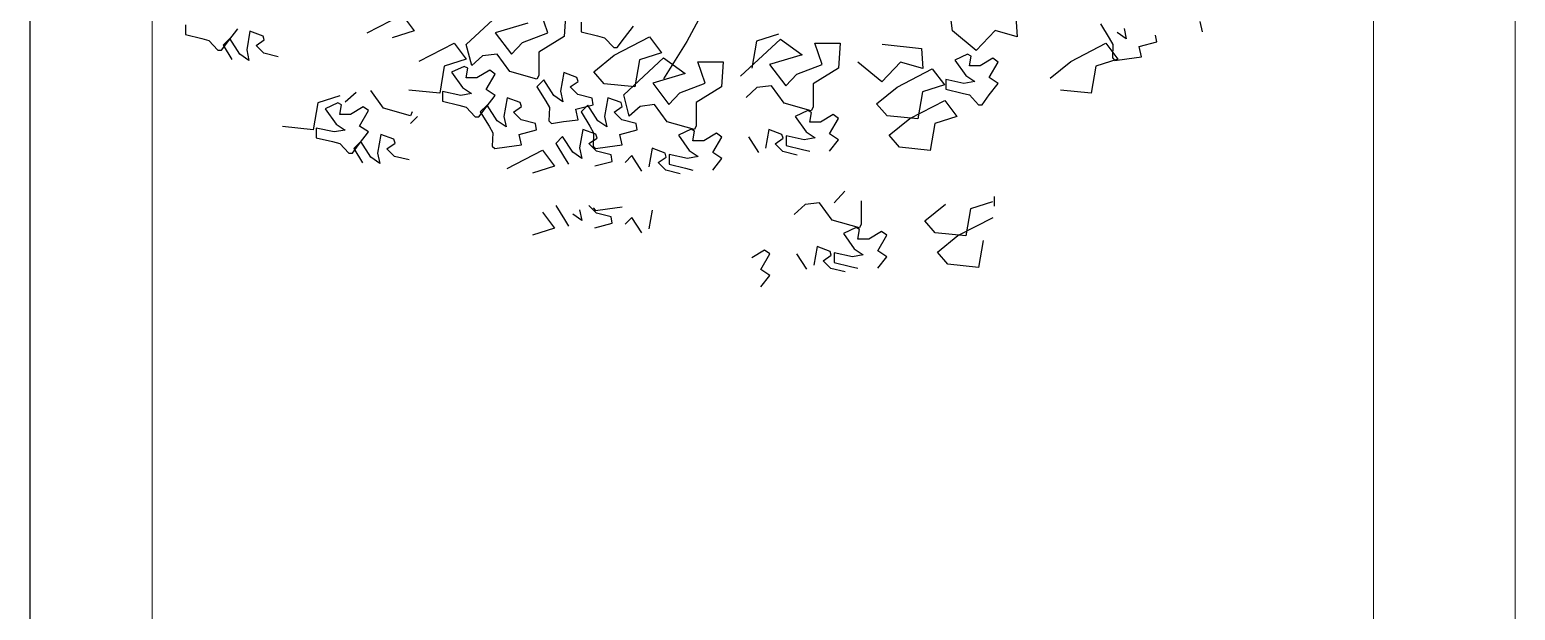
# Model space of a CAD drawing. Header units: metres. Extents: x -1655 to 449, y 40 to 361.
# Drawn here: x 209.241 to 210.473, y 58.769 to 59.25 of the extents above; entities that cross this region are included whole.
import ezdxf

# ---------------------------------------------------------------- set-up
doc = ezdxf.new("R2010")
doc.units = ezdxf.units.M
doc.header["$MEASUREMENT"] = 0
doc.layers.add('Layer5', color=31, linetype='Continuous', lineweight=9)
doc.layers.add('paisajismo', color=7, linetype='Continuous')

# ---------------------------------------------------------------- blocks, each defined once
blk = doc.blocks.new('A$C78ED2221')
at = {"layer": 'paisajismo', "color": 86}
for p, q in [((1.2935, 0.6796), (1.2209, 0.5448)), ((0.5116, 0.5637), (0.5895, 0.6039)), ((0.5895, 0.6039), (0.6163, 0.5685)), ((0.7318, 0.5384), (0.8202, 0.6202)), ((0.9126, 0.5642), (0.8965, 0.6116)), ((0.9527, 0.6116), (0.9487, 0.5556)), ((1.8104, 0.5684), (1.8059, 0.6034)), ((1.9515, 0.5991), (1.9542, 0.5548)), ((0.1085, 0.5816), (0.1085, 0.5601)), ((0.2048, 0.5471), (0.2249, 0.5729)), ((0.2518, 0.5676), (0.2445, 0.5263)), ((0.2809, 0.5569), (0.2518, 0.5676)), ((0.6163, 0.5685), (0.5675, 0.553)), ((0.7961, 0.5642), (0.8322, 0.5168)), ((0.9866, 0.5874), (0.9866, 0.5659)), ((0.9866, 0.5659), (1.0228, 0.5573)), ((1.083, 0.5529), (1.1031, 0.5787)), ((1.4242, 0.5609), (1.3754, 0.5454)), ((1.8632, 0.5249), (1.8104, 0.5684)), ((1.905, 0.569), (1.8632, 0.5249)), ((1.9542, 0.5548), (1.905, 0.569)), ((2.1387, 0.5838), (2.1582, 0.5521)), ((2.1963, 0.5505), (2.1762, 0.5645)), ((2.1913, 0.5738), (2.1963, 0.5505)), ((2.3593, 0.5891), (2.3643, 0.5658)), ((0.1085, 0.5601), (0.1446, 0.5515)), ((0.1446, 0.5515), (0.1607, 0.5471)), ((0.1607, 0.5471), (0.1808, 0.5256)), ((0.1888, 0.5256), (0.2048, 0.5471)), ((0.2072, 0.5514), (0.192, 0.5362)), ((0.192, 0.5362), (0.2115, 0.5046)), ((0.2294, 0.5169), (0.2072, 0.5514)), ((0.2654, 0.5358), (0.2835, 0.5481)), ((0.2825, 0.5188), (0.2654, 0.5358)), ((0.2835, 0.5481), (0.2809, 0.5569)), ((0.6271, 0.5007), (0.705, 0.5409)), ((0.705, 0.5409), (0.7318, 0.5055)), ((0.7439, 0.4911), (0.7318, 0.5384)), ((0.8322, 0.5168), (0.8564, 0.5427)), ((0.9487, 0.5556), (0.8925, 0.5212)), ((1.0228, 0.5573), (1.0388, 0.5529)), ((1.0388, 0.5529), (1.0589, 0.5314)), ((1.0589, 0.5314), (1.0669, 0.5314)), ((1.0602, 0.5146), (1.1381, 0.5548)), ((1.0669, 0.5314), (1.083, 0.5529)), ((1.2209, 0.5448), (1.1691, 0.4619)), ((1.3404, 0.468), (1.4288, 0.5498)), ((1.3754, 0.5454), (1.3651, 0.4855)), ((1.4288, 0.5498), (1.4769, 0.5154)), ((1.505, 0.5412), (1.5613, 0.5412)), ((1.5212, 0.4938), (1.505, 0.5412)), ((1.5613, 0.5412), (1.5573, 0.4852)), ((1.7419, 0.5293), (1.7446, 0.4849)), ((2.0729, 0.5005), (2.1508, 0.5407)), ((2.1508, 0.5407), (2.1776, 0.5053)), ((2.1582, 0.5521), (2.1665, 0.5377)), ((2.1665, 0.5377), (2.1655, 0.5083)), ((2.2251, 0.5339), (2.2637, 0.544)), ((2.2301, 0.5105), (2.2251, 0.5339)), ((2.2637, 0.544), (2.2613, 0.5586)), ((0.1808, 0.5256), (0.1888, 0.5256)), ((0.2496, 0.5029), (0.2294, 0.5169)), ((0.2445, 0.5263), (0.2496, 0.5029)), ((0.3145, 0.511), (0.2825, 0.5188)), ((0.7318, 0.5055), (0.683, 0.49)), ((0.7679, 0.5126), (0.7439, 0.4911)), ((0.8001, 0.5168), (0.7679, 0.5126)), ((0.8282, 0.4781), (0.8001, 0.5168)), ((0.8925, 0.5212), (0.8925, 0.4695)), ((1.0147, 0.4776), (1.0602, 0.5146)), ((1.0811, 0.4266), (1.1695, 0.5084)), ((1.1161, 0.504), (1.1059, 0.444)), ((1.165, 0.5194), (1.1161, 0.504)), ((1.4769, 0.5154), (1.4046, 0.4938)), ((1.6536, 0.455), (1.6008, 0.4985)), ((1.6954, 0.4991), (1.6536, 0.455)), ((1.7446, 0.4849), (1.6954, 0.4991)), ((1.8441, 0.5163), (1.816, 0.5034)), ((1.816, 0.5034), (1.84, 0.469)), ((1.8521, 0.512), (1.8441, 0.5163)), ((1.8481, 0.4906), (1.8521, 0.512)), ((1.9003, 0.5077), (1.8722, 0.4906)), ((1.8922, 0.4647), (1.9123, 0.4991)), ((1.9123, 0.4991), (1.9003, 0.5077)), ((2.0274, 0.4635), (2.0729, 0.5005)), ((2.1776, 0.5053), (2.1288, 0.4898)), ((2.1655, 0.5083), (2.1711, 0.5026)), ((2.1711, 0.5026), (2.1977, 0.5065)), ((2.1977, 0.5065), (2.2301, 0.5105)), ((0.683, 0.49), (0.6727, 0.4301)), ((0.7274, 0.4896), (0.6993, 0.4767)), ((0.6993, 0.4767), (0.7234, 0.4423)), ((0.7354, 0.4853), (0.7274, 0.4896)), ((0.7314, 0.4638), (0.7354, 0.4853)), ((0.7555, 0.4638), (0.7314, 0.4638)), ((0.7837, 0.481), (0.7555, 0.4638)), ((0.7755, 0.438), (0.7956, 0.4724)), ((0.7956, 0.4724), (0.7837, 0.481)), ((0.8884, 0.4609), (0.8282, 0.4781)), ((0.8925, 0.4695), (0.8884, 0.4609)), ((0.9483, 0.4756), (0.941, 0.4343)), ((0.9773, 0.4649), (0.9483, 0.4756)), ((1.4046, 0.4938), (1.4408, 0.4465)), ((1.4408, 0.4465), (1.4649, 0.4724)), ((1.4649, 0.4724), (1.5212, 0.4938)), ((1.5573, 0.4852), (1.5011, 0.4509)), ((1.6879, 0.4436), (1.7658, 0.4837)), ((1.7658, 0.4837), (1.7926, 0.4483)), ((1.84, 0.469), (1.8601, 0.4561)), ((1.8722, 0.4906), (1.8481, 0.4906)), ((1.9123, 0.4517), (1.8922, 0.4647)), ((2.1288, 0.4898), (2.1186, 0.4299)), ((0.4874, 0.4315), (0.4633, 0.41)), ((0.5477, 0.3971), (0.5196, 0.4358)), ((0.6727, 0.4301), (0.6046, 0.437)), ((0.6792, 0.4337), (0.6792, 0.4122)), ((0.7193, 0.425), (0.6792, 0.4337)), ((0.7435, 0.4294), (0.7193, 0.425)), ((0.7234, 0.4423), (0.7435, 0.4294)), ((0.7956, 0.425), (0.7755, 0.438)), ((0.9037, 0.4594), (0.8885, 0.4442)), ((0.8885, 0.4442), (0.908, 0.4126)), ((0.9259, 0.4249), (0.9037, 0.4594)), ((0.941, 0.4343), (0.9461, 0.4109)), ((1.1059, 0.444), (1.0378, 0.4509)), ((1.1454, 0.4524), (1.1815, 0.4051)), ((1.1815, 0.4051), (1.2057, 0.4309)), ((1.2057, 0.4309), (1.2619, 0.4524)), ((1.2981, 0.4438), (1.2418, 0.4094)), ((1.3765, 0.4423), (1.3525, 0.4207)), ((1.4087, 0.4465), (1.3765, 0.4423)), ((1.4368, 0.4078), (1.4087, 0.4465)), ((1.5011, 0.4509), (1.5011, 0.3992)), ((1.6423, 0.4065), (1.6879, 0.4436)), ((1.7437, 0.4329), (1.7335, 0.373)), ((1.7926, 0.4483), (1.7437, 0.4329)), ((1.7959, 0.4604), (1.7959, 0.4389)), ((1.836, 0.4517), (1.7959, 0.4604)), ((1.7959, 0.4389), (1.832, 0.4303)), ((1.832, 0.4303), (1.8481, 0.426)), ((1.8601, 0.4561), (1.836, 0.4517)), ((1.8922, 0.426), (1.9123, 0.4517)), ((2.1186, 0.4299), (2.0505, 0.4368)), ((0.4024, 0.4089), (0.3921, 0.349)), ((0.4512, 0.4244), (0.4024, 0.4089)), ((0.4469, 0.4086), (0.4188, 0.3956)), ((0.4188, 0.3956), (0.4428, 0.3612)), ((0.4549, 0.4042), (0.4469, 0.4086)), ((0.4508, 0.3828), (0.4549, 0.4042)), ((0.5031, 0.4), (0.475, 0.3828)), ((0.5151, 0.3914), (0.5031, 0.4)), ((0.6079, 0.3799), (0.5477, 0.3971)), ((0.6792, 0.4122), (0.7153, 0.4036)), ((0.7153, 0.4036), (0.7314, 0.3992)), ((0.7314, 0.3992), (0.7515, 0.3777)), ((0.7595, 0.3777), (0.7755, 0.3992)), ((0.778, 0.4035), (0.7627, 0.3883)), ((0.7755, 0.3992), (0.7956, 0.425)), ((0.8002, 0.369), (0.778, 0.4035)), ((0.8226, 0.4197), (0.8153, 0.3784)), ((0.8516, 0.409), (0.8226, 0.4197)), ((0.8362, 0.3879), (0.8542, 0.4002)), ((0.8542, 0.4002), (0.8516, 0.409)), ((0.908, 0.4126), (0.9162, 0.3981)), ((0.9162, 0.3981), (0.9152, 0.3687)), ((0.9461, 0.4109), (0.9259, 0.4249)), ((0.9748, 0.3943), (1.0134, 0.4045)), ((1.0015, 0.4035), (0.9863, 0.3883)), ((1.0237, 0.369), (1.0015, 0.4035)), ((1.0461, 0.4197), (1.0388, 0.3784)), ((1.0597, 0.3879), (1.0778, 0.4002)), ((1.0932, 0.3793), (1.0811, 0.4266)), ((1.1173, 0.4008), (1.0932, 0.3793)), ((1.1495, 0.4051), (1.1173, 0.4008)), ((1.1776, 0.3663), (1.1495, 0.4051)), ((1.2418, 0.4094), (1.2418, 0.3577)), ((1.497, 0.3906), (1.4368, 0.4078)), ((1.5011, 0.3992), (1.497, 0.3906)), ((1.6654, 0.3798), (1.6423, 0.4065)), ((1.7158, 0.3737), (1.7937, 0.4139)), ((1.7937, 0.4139), (1.8205, 0.3785)), ((1.8481, 0.426), (1.8682, 0.4044)), ((1.8682, 0.4044), (1.8762, 0.4044)), ((1.8762, 0.4044), (1.8922, 0.426)), ((0.475, 0.3828), (0.4508, 0.3828)), ((0.495, 0.3569), (0.5151, 0.3914)), ((0.612, 0.3885), (0.6079, 0.3799)), ((0.6232, 0.3784), (0.6079, 0.3631)), ((0.7515, 0.3777), (0.7595, 0.3777)), ((0.7627, 0.3883), (0.7822, 0.3567)), ((0.8203, 0.355), (0.8002, 0.369)), ((0.8153, 0.3784), (0.8203, 0.355)), ((0.8532, 0.3709), (0.8362, 0.3879)), ((0.8853, 0.3631), (0.8532, 0.3709)), ((0.8877, 0.3486), (0.8853, 0.3631)), ((0.9152, 0.3687), (0.9209, 0.363)), ((0.9209, 0.363), (0.9475, 0.3669)), ((0.9475, 0.3669), (0.9799, 0.3709)), ((0.9799, 0.3709), (0.9748, 0.3943)), ((0.9863, 0.3883), (1.0058, 0.3567)), ((1.0439, 0.355), (1.0237, 0.369)), ((1.0388, 0.3784), (1.0439, 0.355)), ((1.0768, 0.3709), (1.0597, 0.3879)), ((1.1088, 0.3631), (1.0768, 0.3709)), ((1.1112, 0.3486), (1.1088, 0.3631)), ((1.2378, 0.3491), (1.1776, 0.3663)), ((1.4897, 0.3913), (1.4616, 0.3784)), ((1.4616, 0.3784), (1.4856, 0.344)), ((1.4977, 0.387), (1.4897, 0.3913)), ((1.4937, 0.3656), (1.4977, 0.387)), ((1.5178, 0.3656), (1.4937, 0.3656)), ((1.5459, 0.3827), (1.5178, 0.3656)), ((1.5378, 0.3397), (1.5579, 0.3741)), ((1.5579, 0.3741), (1.5459, 0.3827)), ((1.7335, 0.373), (1.6654, 0.3798)), ((1.6702, 0.3366), (1.7158, 0.3737)), ((1.7717, 0.363), (1.7614, 0.3031)), ((1.8205, 0.3785), (1.7717, 0.363)), ((0.3921, 0.349), (0.324, 0.3559)), ((0.4388, 0.344), (0.3987, 0.3526)), ((0.3987, 0.3526), (0.3987, 0.3311)), ((0.3987, 0.3311), (0.4348, 0.3225)), ((0.4629, 0.3483), (0.4388, 0.344)), ((0.4428, 0.3612), (0.4629, 0.3483)), ((0.5151, 0.344), (0.495, 0.3569)), ((0.495, 0.3182), (0.5151, 0.344)), ((0.542, 0.3387), (0.5347, 0.2973)), ((0.571, 0.3279), (0.542, 0.3387)), ((0.7822, 0.3567), (0.7905, 0.3423)), ((0.7905, 0.3423), (0.7895, 0.3128)), ((0.8491, 0.3384), (0.8877, 0.3486)), ((0.8541, 0.3151), (0.8491, 0.3384)), ((0.9456, 0.3337), (0.9304, 0.3184)), ((0.9679, 0.2992), (0.9456, 0.3337)), ((0.9902, 0.3498), (0.9829, 0.3085)), ((1.0193, 0.3391), (0.9902, 0.3498)), ((1.0038, 0.3181), (1.0219, 0.3304)), ((1.0058, 0.3567), (1.0141, 0.3423)), ((1.0141, 0.3423), (1.013, 0.3128)), ((1.0219, 0.3304), (1.0193, 0.3391)), ((1.0727, 0.3384), (1.1112, 0.3486)), ((1.0777, 0.3151), (1.0727, 0.3384)), ((1.2305, 0.3499), (1.2023, 0.3369)), ((1.2023, 0.3369), (1.2264, 0.3026)), ((1.2385, 0.3455), (1.2305, 0.3499)), ((1.2344, 0.3241), (1.2385, 0.3455)), ((1.2418, 0.3577), (1.2378, 0.3491)), ((1.2867, 0.3413), (1.2586, 0.3241)), ((1.2786, 0.2982), (1.2987, 0.3327)), ((1.2987, 0.3327), (1.2867, 0.3413)), ((1.3808, 0.2987), (1.3586, 0.3332)), ((1.4032, 0.3494), (1.3959, 0.3081)), ((1.4322, 0.3386), (1.4032, 0.3494)), ((1.4168, 0.3176), (1.4348, 0.3299)), ((1.4348, 0.3299), (1.4322, 0.3386)), ((1.4816, 0.3267), (1.4415, 0.3354)), ((1.4415, 0.3354), (1.4415, 0.3139)), ((1.5057, 0.3311), (1.4816, 0.3267)), ((1.4856, 0.344), (1.5057, 0.3311)), ((1.5579, 0.3267), (1.5378, 0.3397)), ((1.6933, 0.31), (1.6702, 0.3366)), ((0.4348, 0.3225), (0.4508, 0.3182)), ((0.4508, 0.3182), (0.4709, 0.2966)), ((0.479, 0.2966), (0.495, 0.3182)), ((0.4974, 0.3225), (0.4822, 0.3073)), ((0.4822, 0.3073), (0.5017, 0.2756)), ((0.5196, 0.288), (0.4974, 0.3225)), ((0.5347, 0.2973), (0.5398, 0.274)), ((0.5556, 0.3069), (0.5736, 0.3192)), ((0.5727, 0.2898), (0.5556, 0.3069)), ((0.5736, 0.3192), (0.571, 0.3279)), ((0.7895, 0.3128), (0.7951, 0.3071)), ((0.7951, 0.3071), (0.8217, 0.311)), ((0.8217, 0.311), (0.8541, 0.3151)), ((0.8227, 0.2631), (0.9006, 0.3033)), ((0.9006, 0.3033), (0.9274, 0.2679)), ((0.9304, 0.3184), (0.9499, 0.2868)), ((0.988, 0.2852), (0.9679, 0.2992)), ((0.9829, 0.3085), (0.988, 0.2852)), ((1.0209, 0.301), (1.0038, 0.3181)), ((1.013, 0.3128), (1.0187, 0.3071)), ((1.0187, 0.3071), (1.0453, 0.311)), ((1.053, 0.2933), (1.0209, 0.301)), ((1.0453, 0.311), (1.0777, 0.3151)), ((1.1439, 0.3079), (1.1366, 0.2666)), ((1.173, 0.2972), (1.1439, 0.3079)), ((1.1756, 0.2884), (1.173, 0.2972)), ((1.2264, 0.3026), (1.2465, 0.2896)), ((1.2586, 0.3241), (1.2344, 0.3241)), ((1.2987, 0.2853), (1.2786, 0.2982)), ((1.4339, 0.3005), (1.4168, 0.3176)), ((1.4659, 0.2928), (1.4339, 0.3005)), ((1.4415, 0.3139), (1.4776, 0.3053)), ((1.4776, 0.3053), (1.4937, 0.301)), ((1.5378, 0.301), (1.5579, 0.3267)), ((1.7614, 0.3031), (1.6933, 0.31)), ((0.4709, 0.2966), (0.479, 0.2966)), ((0.5398, 0.274), (0.5196, 0.288)), ((0.6047, 0.2821), (0.5727, 0.2898)), ((0.9274, 0.2679), (0.8786, 0.2524)), ((0.9499, 0.2868), (0.9582, 0.2724)), ((1.0168, 0.2685), (1.0554, 0.2787)), ((1.0554, 0.2787), (1.053, 0.2933)), ((1.0993, 0.2917), (1.0841, 0.2765)), ((1.1216, 0.2572), (1.0993, 0.2917)), ((1.1575, 0.2761), (1.1756, 0.2884)), ((1.1746, 0.2591), (1.1575, 0.2761)), ((1.1822, 0.294), (1.1822, 0.2724)), ((1.2223, 0.2853), (1.1822, 0.294)), ((1.1822, 0.2724), (1.2184, 0.2638)), ((1.2184, 0.2638), (1.2344, 0.2595)), ((1.2465, 0.2896), (1.2223, 0.2853)), ((1.2786, 0.2595), (1.2987, 0.2853)), ((1.2067, 0.2513), (1.1746, 0.2591)), ((1.5477, 0.187), (1.5718, 0.2129)), ((1.9028, 0.2009), (1.9028, 0.1794)), ((0.9006, 0.1659), (0.9274, 0.1305)), ((0.9304, 0.1811), (0.9499, 0.1494)), ((0.9829, 0.1711), (0.988, 0.1478)), ((1.0209, 0.1636), (1.0038, 0.1807)), ((1.013, 0.1754), (1.0187, 0.1698)), ((1.0187, 0.1698), (1.0453, 0.1736)), ((1.0453, 0.1736), (1.0777, 0.1777)), ((1.1439, 0.1705), (1.1366, 0.1292)), ((1.4834, 0.1828), (1.4594, 0.1612)), ((1.5156, 0.187), (1.4834, 0.1828)), ((1.5437, 0.1483), (1.5156, 0.187)), ((1.608, 0.1914), (1.608, 0.1397)), ((1.7492, 0.147), (1.7948, 0.1841)), ((1.8507, 0.1734), (1.8404, 0.1135)), ((1.8995, 0.1888), (1.8507, 0.1734)), ((0.9499, 0.1494), (0.9582, 0.135)), ((0.988, 0.1478), (0.9679, 0.1618)), ((1.0168, 0.1312), (1.0554, 0.1413)), ((1.053, 0.1559), (1.0209, 0.1636)), ((1.0554, 0.1413), (1.053, 0.1559)), ((1.0993, 0.1544), (1.0841, 0.1391)), ((1.1216, 0.1199), (1.0993, 0.1544)), ((1.6039, 0.1311), (1.5437, 0.1483)), ((1.608, 0.1397), (1.6039, 0.1311)), ((1.7723, 0.1203), (1.7492, 0.147)), ((1.8227, 0.1142), (1.9006, 0.1544)), ((0.9274, 0.1305), (0.8786, 0.1151)), ((1.5966, 0.1318), (1.5685, 0.1189)), ((1.5685, 0.1189), (1.5925, 0.0845)), ((1.6046, 0.1275), (1.5966, 0.1318)), ((1.6006, 0.1061), (1.6046, 0.1275)), ((1.6247, 0.1061), (1.6006, 0.1061)), ((1.6528, 0.1232), (1.6247, 0.1061)), ((1.6447, 0.0802), (1.6648, 0.1147)), ((1.6648, 0.1147), (1.6528, 0.1232)), ((1.8404, 0.1135), (1.7723, 0.1203)), ((1.7772, 0.0771), (1.8227, 0.1142)), ((1.8786, 0.1035), (1.8683, 0.0436)), ((1.3936, 0.0818), (1.3655, 0.0646)), ((1.3855, 0.0387), (1.4056, 0.0732)), ((1.4056, 0.0732), (1.3936, 0.0818)), ((1.4877, 0.0392), (1.4655, 0.0737)), ((1.5101, 0.0899), (1.5028, 0.0486)), ((1.5391, 0.0791), (1.5101, 0.0899)), ((1.5237, 0.0581), (1.5417, 0.0704)), ((1.5417, 0.0704), (1.5391, 0.0791)), ((1.5484, 0.0759), (1.5484, 0.0544)), ((1.5885, 0.0672), (1.5484, 0.0759)), ((1.6126, 0.0716), (1.5885, 0.0672)), ((1.5925, 0.0845), (1.6126, 0.0716)), ((1.6648, 0.0672), (1.6447, 0.0802)), ((1.6447, 0.0415), (1.6648, 0.0672)), ((1.8002, 0.0505), (1.7772, 0.0771)), ((1.4056, 0.0258), (1.3855, 0.0387)), ((1.5408, 0.041), (1.5237, 0.0581)), ((1.5728, 0.0333), (1.5408, 0.041)), ((1.5484, 0.0544), (1.5845, 0.0458)), ((1.5845, 0.0458), (1.6006, 0.0415)), ((1.8683, 0.0436), (1.8002, 0.0505)), ((1.3855, 0), (1.4056, 0.0258))]:
    blk.add_line(p, q, dxfattribs=at)
at = {"layer": 'paisajismo', "color": 64}
for p, q in [((0.8683, 0.5857), (0.7961, 0.5642)), ((0.8564, 0.5427), (0.9126, 0.5642)), ((1.1381, 0.5548), (1.165, 0.5194)), ((1.6548, 0.539), (1.7419, 0.5293)), ((1.1695, 0.5084), (1.2177, 0.4739)), ((1.2619, 0.4524), (1.2458, 0.4998)), ((1.2458, 0.4998), (1.302, 0.4998)), ((1.302, 0.4998), (1.2981, 0.4438)), ((0.9799, 0.4561), (0.9773, 0.4649)), ((1.0378, 0.4509), (1.0147, 0.4776)), ((1.2177, 0.4739), (1.1454, 0.4524)), ((0.9619, 0.4438), (0.9799, 0.4561)), ((0.979, 0.4268), (0.9619, 0.4438)), ((1.011, 0.419), (0.979, 0.4268)), ((1.0134, 0.4045), (1.011, 0.419)), ((1.0752, 0.409), (1.0461, 0.4197)), ((1.0778, 0.4002), (1.0752, 0.409))]:
    blk.add_line(p, q, dxfattribs=at)

msp = doc.modelspace()

# ---------------------------------------------------------------- linework, layer by layer
at = {"ltscale": 0.1}
msp.add_line((209.2409, 62.7288), (209.2409, 57.428), dxfattribs=at)
at = {"layer": 'Layer5'}
for p, q in [((209.3425, 62.6343), (209.3425, 57.528)), ((210.3555, 62.4288), (210.3555, 57.5003)), ((210.4731, 62.4288), (210.4731, 57.928))]:
    msp.add_line(p, q, dxfattribs=at)

# ---------------------------------------------------------------- block references
at = {"xscale": 0.3737905403280332, "yscale": 0.3737905403280332, "zscale": 0.3737905403280332}
msp.add_blockref('A$C78ED2221', (209.3295, 59.0371), dxfattribs=at)

doc.saveas('drawing.dxf')
